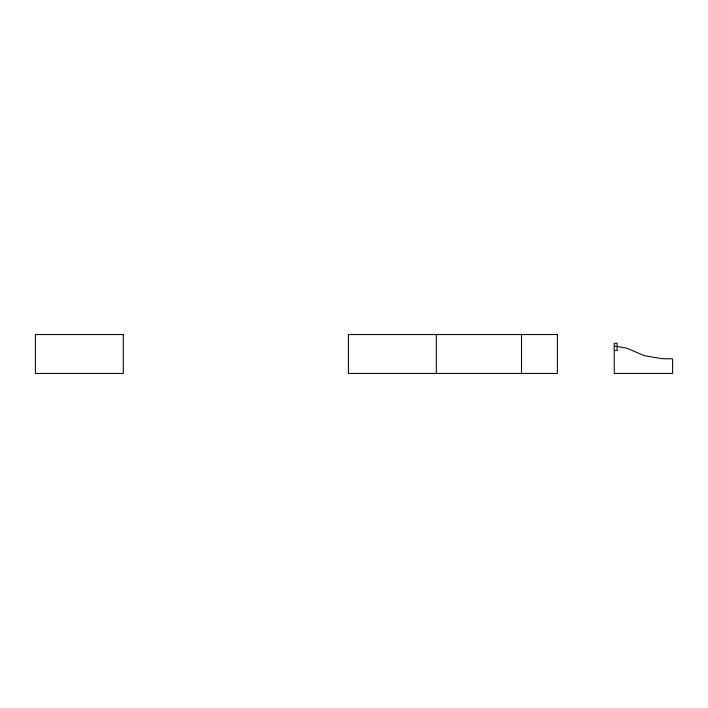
<?xml version="1.0" encoding="UTF-8"?>
<svg xmlns="http://www.w3.org/2000/svg" width="708" height="708" viewBox="0 0 708 708"><rect width="100%" height="100%" fill="white"/><g stroke="black" fill="none" stroke-linecap="round" stroke-linejoin="round"><path stroke-width="1.06" d="M614.243 350.478L617.155 350.478L617.155 343.274L614.243 343.274L614.243 373.452L672.6 373.452L672.6 358.876L662.015 358.682L644.369 355.708L626.722 348.141L614.243 345.973M521.513 334.548L521.513 373.452M436.34 334.548L436.34 373.452M123.325 334.548L35.4 334.548L35.4 373.452L123.325 373.452L123.325 334.548M557.364 334.548L348.416 334.548L348.416 373.452L557.364 373.452L557.364 334.548"/></g></svg>
